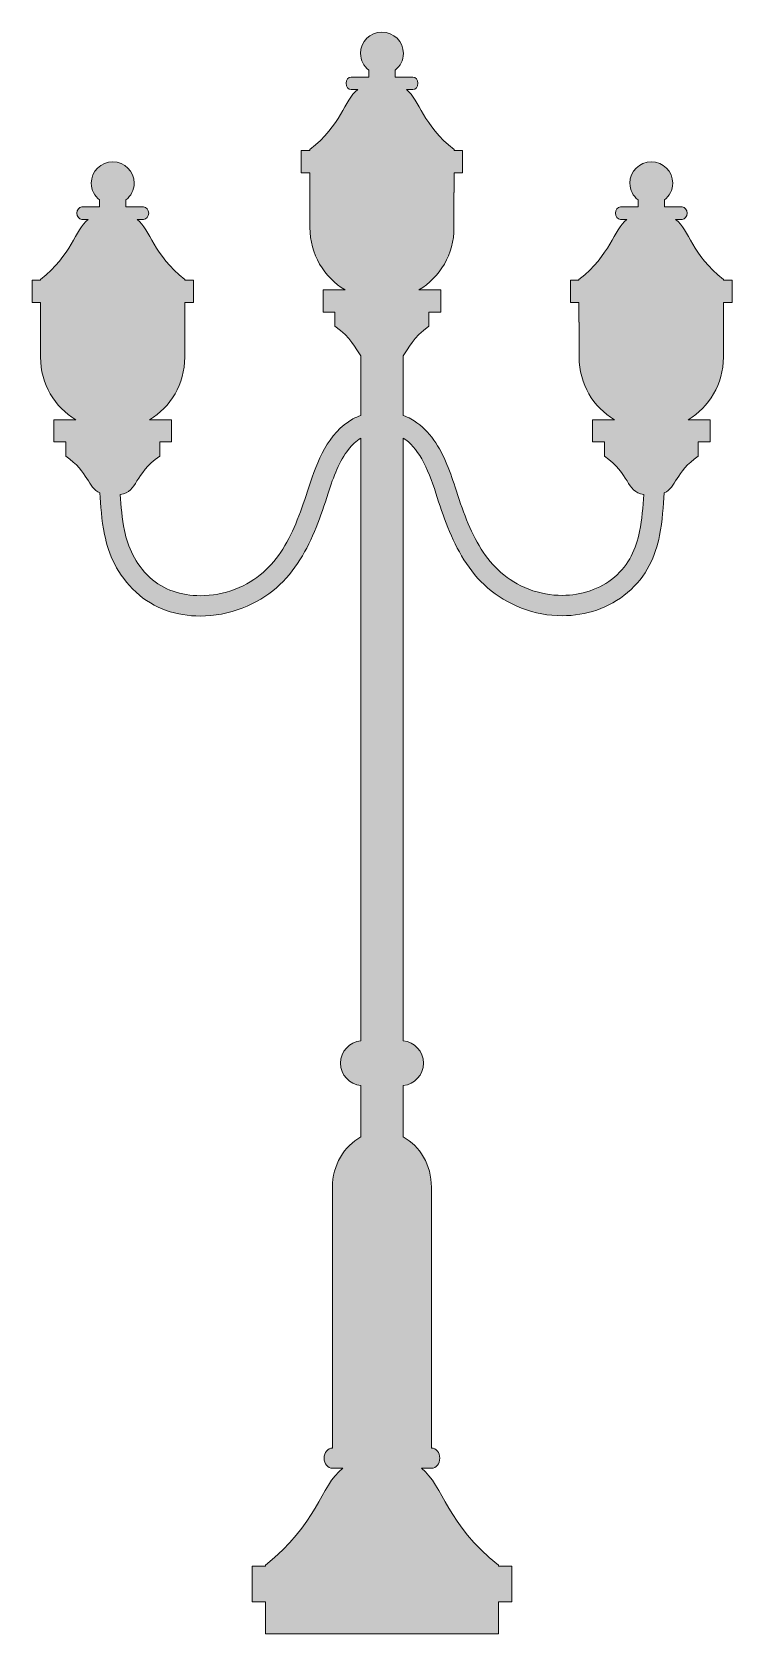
# Model space of a CAD drawing. Header units: inches. Extents: x 0 to 44, y 0 to 102.
import ezdxf

# ---------------------------------------------------------------- set-up
doc = ezdxf.new("R2010")
doc.units = ezdxf.units.IN
doc.header["$MEASUREMENT"] = 0
doc.layers.add('Layer 1', color=7, linetype='Continuous')

msp = doc.modelspace()

# ---------------------------------------------------------------- hatches: boundary and pattern name
at = {"layer": 'Layer 1', "true_color": 0x716558}
h = msp.add_hatch(color=251, dxfattribs=at)
h.dxf.hatch_style = 2
edge = h.paths.add_edge_path()
edge.add_spline(control_points=[(43.87, 85.89), (43.87, 85.89), (43.87, 85.91), (43.87, 85.91), (41.83, 87.5), (41.72, 89.02), (40.83, 89.72), (40.83, 89.72), (41.24, 89.72), (41.24, 89.72), (41.42, 89.72), (41.56, 89.89), (41.56, 90.11), (41.56, 90.33), (41.42, 90.51), (41.24, 90.51), (41.24, 90.51), (40.13, 90.51), (40.13, 90.51), (40.13, 90.51), (40.13, 90.95), (40.13, 90.95), (40.44, 91.2), (40.65, 91.58), (40.65, 92.01), (40.65, 92.76), (40.04, 93.37), (39.29, 93.37), (38.54, 93.37), (37.93, 92.76), (37.93, 92.01), (37.93, 91.58), (38.13, 91.2), (38.45, 90.95), (38.45, 90.95), (38.45, 90.51), (38.45, 90.51), (38.45, 90.51), (37.34, 90.51), (37.34, 90.51), (37.16, 90.51), (37.01, 90.33), (37.01, 90.11), (37.01, 89.89), (37.16, 89.72), (37.34, 89.72), (37.34, 89.72), (37.74, 89.72), (37.74, 89.72), (36.86, 89.02), (36.74, 87.5), (34.7, 85.91), (34.7, 85.91), (34.7, 85.89), (34.7, 85.89), (34.7, 85.89), (34.7, 85.86), (34.7, 85.86), (34.7, 85.86), (34.17, 85.86), (34.17, 85.86), (34.17, 85.86), (34.17, 84.45), (34.17, 84.45), (34.17, 84.45), (34.7, 84.45), (34.7, 84.45), (34.7, 84.45), (34.7, 83.19), (34.7, 83.19), (34.7, 83.19), (34.71, 83.19), (34.71, 83.19), (34.71, 83.19), (34.71, 80.97), (34.71, 80.97), (34.71, 79.28), (35.61, 77.81), (36.95, 77.01), (36.95, 77.01), (35.56, 77.01), (35.56, 77.01), (35.56, 77.01), (35.56, 75.6), (35.56, 75.6), (35.56, 75.6), (36.31, 75.6), (36.31, 75.6), (36.31, 75.6), (36.31, 74.72), (36.31, 74.72), (36.31, 74.72), (36.31, 74.71), (36.31, 74.71), (37.95, 73.55), (37.67, 72.46), (38.81, 72.27), (38.75, 71.5), (38.7, 70.69), (38.54, 69.92), (38.32, 68.82), (37.89, 67.83), (36.95, 67.03), (36.02, 66.25), (34.85, 65.87), (33.64, 65.87), (32.93, 65.87), (32.21, 66), (31.52, 66.26), (30.12, 66.81), (29.21, 67.69), (28.49, 68.81), (27.78, 69.94), (27.3, 71.31), (26.84, 72.74), (26.49, 73.83), (26.07, 74.98), (25.36, 75.9), (25, 76.36), (24.57, 76.77), (24.04, 77.06), (23.89, 77.15), (23.72, 77.22), (23.55, 77.28), (23.55, 77.28), (23.55, 81.06), (23.55, 81.06), (23.88, 81.53), (24.16, 82.22), (25.18, 82.94), (25.18, 82.94), (25.18, 82.95), (25.18, 82.95), (25.18, 82.95), (25.18, 83.83), (25.18, 83.83), (25.18, 83.83), (25.93, 83.83), (25.93, 83.83), (25.93, 83.83), (25.93, 85.24), (25.93, 85.24), (25.93, 85.24), (24.54, 85.24), (24.54, 85.24), (25.88, 86.04), (26.77, 87.51), (26.77, 89.2), (26.77, 89.2), (26.77, 91.42), (26.77, 91.42), (26.77, 91.42), (26.79, 91.42), (26.79, 91.42), (26.79, 91.42), (26.79, 92.68), (26.79, 92.68), (26.79, 92.68), (27.32, 92.68), (27.32, 92.68), (27.32, 92.68), (27.32, 94.09), (27.32, 94.09), (27.32, 94.09), (26.79, 94.09), (26.79, 94.09), (26.79, 94.09), (26.79, 94.12), (26.79, 94.12), (26.79, 94.12), (26.79, 94.14), (26.79, 94.14), (24.75, 95.73), (24.63, 97.25), (23.75, 97.95), (23.75, 97.95), (24.15, 97.95), (24.15, 97.95), (24.33, 97.95), (24.48, 98.13), (24.48, 98.35), (24.48, 98.56), (24.33, 98.74), (24.15, 98.74), (24.15, 98.74), (23.04, 98.74), (23.04, 98.74), (23.04, 98.74), (23.04, 99.18), (23.04, 99.18), (23.36, 99.43), (23.56, 99.81), (23.56, 100.24), (23.56, 100.99), (22.95, 101.6), (22.2, 101.6), (21.45, 101.6), (20.84, 100.99), (20.84, 100.24), (20.84, 99.81), (21.05, 99.43), (21.36, 99.18), (21.36, 99.18), (21.36, 98.74), (21.36, 98.74), (21.36, 98.74), (20.25, 98.74), (20.25, 98.74), (20.07, 98.74), (19.92, 98.56), (19.92, 98.35), (19.92, 98.13), (20.07, 97.95), (20.25, 97.95), (20.25, 97.95), (20.66, 97.95), (20.66, 97.95), (19.77, 97.25), (19.66, 95.73), (17.62, 94.14), (17.62, 94.14), (17.62, 94.12), (17.62, 94.12), (17.62, 94.12), (17.62, 94.09), (17.62, 94.09), (17.62, 94.09), (17.08, 94.09), (17.08, 94.09), (17.08, 94.09), (17.08, 92.68), (17.08, 92.68), (17.08, 92.68), (17.62, 92.68), (17.62, 92.68), (17.62, 92.68), (17.62, 91.42), (17.62, 91.42), (17.62, 91.42), (17.63, 91.42), (17.63, 91.42), (17.63, 91.42), (17.63, 89.2), (17.63, 89.2), (17.63, 87.51), (18.53, 86.04), (19.86, 85.24), (19.86, 85.24), (18.47, 85.24), (18.47, 85.24), (18.47, 85.24), (18.47, 83.83), (18.47, 83.83), (18.47, 83.83), (19.22, 83.83), (19.22, 83.83), (19.22, 83.83), (19.22, 82.95), (19.22, 82.95), (19.22, 82.95), (19.22, 82.94), (19.22, 82.94), (20.24, 82.22), (20.52, 81.53), (20.86, 81.06), (20.86, 81.06), (20.86, 77.28), (20.86, 77.28), (20.68, 77.22), (20.52, 77.15), (20.36, 77.06), (19.57, 76.62), (19, 75.93), (18.56, 75.17), (18.13, 74.41), (17.82, 73.56), (17.56, 72.74), (17.1, 71.31), (16.62, 69.94), (15.91, 68.81), (15.2, 67.69), (14.29, 66.81), (12.88, 66.26), (12.17, 65.99), (11.41, 65.85), (10.67, 65.85), (9.47, 65.85), (8.33, 66.22), (7.48, 67.01), (6.51, 67.91), (6.09, 68.92), (5.86, 69.99), (5.7, 70.74), (5.65, 71.52), (5.6, 72.27), (6.73, 72.46), (6.46, 73.55), (8.1, 74.71), (8.1, 74.71), (8.1, 74.72), (8.1, 74.72), (8.1, 74.72), (8.1, 75.6), (8.1, 75.6), (8.1, 75.6), (8.85, 75.6), (8.85, 75.6), (8.85, 75.6), (8.85, 77.01), (8.85, 77.01), (8.85, 77.01), (7.46, 77.01), (7.46, 77.01), (8.79, 77.81), (9.69, 79.28), (9.69, 80.97), (9.69, 80.97), (9.69, 83.19), (9.69, 83.19), (9.69, 83.19), (9.7, 83.19), (9.7, 83.19), (9.7, 83.19), (9.7, 84.45), (9.7, 84.45), (9.7, 84.45), (10.24, 84.45), (10.24, 84.45), (10.24, 84.45), (10.24, 85.86), (10.24, 85.86), (10.24, 85.86), (9.7, 85.86), (9.7, 85.86), (9.7, 85.86), (9.7, 85.89), (9.7, 85.89), (9.7, 85.89), (9.7, 85.91), (9.7, 85.91), (7.66, 87.5), (7.55, 89.02), (6.66, 89.72), (6.66, 89.72), (7.07, 89.72), (7.07, 89.72), (7.25, 89.72), (7.4, 89.89), (7.4, 90.11), (7.4, 90.33), (7.25, 90.51), (7.07, 90.51), (7.07, 90.51), (5.96, 90.51), (5.96, 90.51), (5.96, 90.51), (5.96, 90.95), (5.96, 90.95), (6.27, 91.2), (6.48, 91.58), (6.48, 92.01), (6.48, 92.76), (5.87, 93.37), (5.12, 93.37), (4.37, 93.37), (3.76, 92.76), (3.76, 92.01), (3.76, 91.58), (3.96, 91.2), (4.28, 90.95), (4.28, 90.95), (4.28, 90.51), (4.28, 90.51), (4.28, 90.51), (3.17, 90.51), (3.17, 90.51), (2.99, 90.51), (2.84, 90.33), (2.84, 90.11), (2.84, 89.89), (2.99, 89.72), (3.17, 89.72), (3.17, 89.72), (3.57, 89.72), (3.57, 89.72), (2.69, 89.02), (2.57, 87.5), (0.53, 85.91), (0.53, 85.91), (0.53, 85.89), (0.53, 85.89), (0.53, 85.89), (0.53, 85.86), (0.53, 85.86), (0.53, 85.86), (0, 85.86), (0, 85.86), (0, 85.86), (0, 84.45), (0, 84.45), (0, 84.45), (0.53, 84.45), (0.53, 84.45), (0.53, 84.45), (0.53, 83.19), (0.53, 83.19), (0.53, 83.19), (0.54, 83.19), (0.54, 83.19), (0.54, 83.19), (0.54, 80.97), (0.54, 80.97), (0.54, 79.28), (1.44, 77.81), (2.78, 77.01), (2.78, 77.01), (1.39, 77.01), (1.39, 77.01), (1.39, 77.01), (1.39, 75.6), (1.39, 75.6), (1.39, 75.6), (2.14, 75.6), (2.14, 75.6), (2.14, 75.6), (2.14, 74.72), (2.14, 74.72), (2.14, 74.72), (2.14, 74.71), (2.14, 74.71), (3.59, 73.68), (3.54, 72.71), (4.3, 72.37), (4.36, 71.58), (4.4, 70.67), (4.6, 69.73), (4.85, 68.49), (5.4, 67.17), (6.6, 66.07), (7.73, 65.02), (9.21, 64.56), (10.67, 64.56), (11.58, 64.56), (12.49, 64.73), (13.34, 65.06), (15.03, 65.71), (16.19, 66.83), (17, 68.13), (17.82, 69.42), (18.32, 70.9), (18.79, 72.35), (19.12, 73.4), (19.52, 74.41), (20.07, 75.12), (20.3, 75.42), (20.57, 75.67), (20.86, 75.85), (20.86, 75.85), (20.86, 37.62), (20.86, 37.62), (20.14, 37.55), (19.57, 36.94), (19.57, 36.2), (19.57, 35.46), (20.14, 34.86), (20.86, 34.78), (20.86, 34.78), (20.86, 31.52), (20.86, 31.52), (19.8, 30.95), (19.06, 29.74), (19.06, 28.34), (19.06, 28.34), (19.06, 11.79), (19.06, 11.79), (19.06, 11.79), (19.06, 11.79), (19.06, 11.79), (18.77, 11.79), (18.53, 11.5), (18.53, 11.15), (18.53, 10.8), (18.77, 10.51), (19.06, 10.51), (19.06, 10.51), (19.71, 10.51), (19.71, 10.51), (18.28, 9.39), (18.1, 6.94), (14.81, 4.37), (14.81, 4.37), (14.82, 4.35), (14.82, 4.35), (14.82, 4.35), (14.82, 4.3), (14.82, 4.3), (14.82, 4.3), (13.96, 4.3), (13.96, 4.3), (13.96, 4.3), (13.96, 2.03), (13.96, 2.03), (13.96, 2.03), (14.82, 2.03), (14.82, 2.03), (14.82, 2.03), (14.82, 0), (14.82, 0), (14.82, 0), (29.59, 0), (29.59, 0), (29.59, 0), (29.59, 2.03), (29.59, 2.03), (29.59, 2.03), (30.45, 2.03), (30.45, 2.03), (30.45, 2.03), (30.45, 4.3), (30.45, 4.3), (30.45, 4.3), (29.59, 4.3), (29.59, 4.3), (29.59, 4.3), (29.59, 4.35), (29.59, 4.35), (29.59, 4.35), (29.59, 4.37), (29.59, 4.37), (26.3, 6.94), (26.12, 9.39), (24.7, 10.51), (24.7, 10.51), (25.35, 10.51), (25.35, 10.51), (25.64, 10.51), (25.87, 10.8), (25.87, 11.15), (25.87, 11.5), (25.64, 11.79), (25.35, 11.79), (25.35, 11.79), (25.34, 11.79), (25.34, 11.79), (25.34, 11.79), (25.34, 28.34), (25.34, 28.34), (25.34, 29.74), (24.61, 30.95), (23.55, 31.52), (23.55, 31.52), (23.55, 34.78), (23.55, 34.78), (24.27, 34.86), (24.83, 35.46), (24.83, 36.2), (24.83, 36.94), (24.27, 37.55), (23.55, 37.62), (23.55, 37.62), (23.55, 75.84), (23.55, 75.84), (24, 75.56), (24.39, 75.11), (24.72, 74.53), (25.08, 73.9), (25.37, 73.13), (25.62, 72.35), (26.08, 70.9), (26.59, 69.42), (27.4, 68.13), (28.22, 66.83), (29.37, 65.71), (31.06, 65.06), (31.89, 64.74), (32.77, 64.58), (33.64, 64.58), (35.12, 64.58), (36.6, 65.05), (37.78, 66.05), (39.01, 67.07), (39.55, 68.4), (39.81, 69.66), (40, 70.62), (40.05, 71.56), (40.11, 72.37), (40.87, 72.71), (40.81, 73.68), (42.27, 74.71), (42.27, 74.71), (42.27, 74.72), (42.27, 74.72), (42.27, 74.72), (42.27, 75.6), (42.27, 75.6), (42.27, 75.6), (43.02, 75.6), (43.02, 75.6), (43.02, 75.6), (43.02, 77.01), (43.02, 77.01), (43.02, 77.01), (41.63, 77.01), (41.63, 77.01), (42.96, 77.81), (43.86, 79.28), (43.86, 80.97), (43.86, 80.97), (43.86, 83.19), (43.86, 83.19), (43.86, 83.19), (43.87, 83.19), (43.87, 83.19), (43.87, 83.19), (43.87, 84.45), (43.87, 84.45), (43.87, 84.45), (44.41, 84.45), (44.41, 84.45), (44.41, 84.45), (44.41, 85.86), (44.41, 85.86), (44.41, 85.86), (43.87, 85.86), (43.87, 85.86), (43.87, 85.86), (43.87, 85.89), (43.87, 85.89)], knot_values=[0, 0, 0, 0, 1, 1, 1, 2, 2, 2, 3, 3, 3, 4, 4, 4, 5, 5, 5, 6, 6, 6, 7, 7, 7, 8, 8, 8, 9, 9, 9, 10, 10, 10, 11, 11, 11, 12, 12, 12, 13, 13, 13, 14, 14, 14, 15, 15, 15, 16, 16, 16, 17, 17, 17, 18, 18, 18, 19, 19, 19, 20, 20, 20, 21, 21, 21, 22, 22, 22, 23, 23, 23, 24, 24, 24, 25, 25, 25, 26, 26, 26, 27, 27, 27, 28, 28, 28, 29, 29, 29, 30, 30, 30, 31, 31, 31, 32, 32, 32, 33, 33, 33, 34, 34, 34, 35, 35, 35, 36, 36, 36, 37, 37, 37, 38, 38, 38, 39, 39, 39, 40, 40, 40, 41, 41, 41, 42, 42, 42, 43, 43, 43, 44, 44, 44, 45, 45, 45, 46, 46, 46, 47, 47, 47, 48, 48, 48, 49, 49, 49, 50, 50, 50, 51, 51, 51, 52, 52, 52, 53, 53, 53, 54, 54, 54, 55, 55, 55, 56, 56, 56, 57, 57, 57, 58, 58, 58, 59, 59, 59, 60, 60, 60, 61, 61, 61, 62, 62, 62, 63, 63, 63, 64, 64, 64, 65, 65, 65, 66, 66, 66, 67, 67, 67, 68, 68, 68, 69, 69, 69, 70, 70, 70, 71, 71, 71, 72, 72, 72, 73, 73, 73, 74, 74, 74, 75, 75, 75, 76, 76, 76, 77, 77, 77, 78, 78, 78, 79, 79, 79, 80, 80, 80, 81, 81, 81, 82, 82, 82, 83, 83, 83, 84, 84, 84, 85, 85, 85, 86, 86, 86, 87, 87, 87, 88, 88, 88, 89, 89, 89, 90, 90, 90, 91, 91, 91, 92, 92, 92, 93, 93, 93, 94, 94, 94, 95, 95, 95, 96, 96, 96, 97, 97, 97, 98, 98, 98, 99, 99, 99, 100, 100, 100, 101, 101, 101, 102, 102, 102, 103, 103, 103, 104, 104, 104, 105, 105, 105, 106, 106, 106, 107, 107, 107, 108, 108, 108, 109, 109, 109, 110, 110, 110, 111, 111, 111, 112, 112, 112, 113, 113, 113, 114, 114, 114, 115, 115, 115, 116, 116, 116, 117, 117, 117, 118, 118, 118, 119, 119, 119, 120, 120, 120, 121, 121, 121, 122, 122, 122, 123, 123, 123, 124, 124, 124, 125, 125, 125, 126, 126, 126, 127, 127, 127, 128, 128, 128, 129, 129, 129, 130, 130, 130, 131, 131, 131, 132, 132, 132, 133, 133, 133, 134, 134, 134, 135, 135, 135, 136, 136, 136, 137, 137, 137, 138, 138, 138, 139, 139, 139, 140, 140, 140, 141, 141, 141, 142, 142, 142, 143, 143, 143, 144, 144, 144, 145, 145, 145, 146, 146, 146, 147, 147, 147, 148, 148, 148, 149, 149, 149, 150, 150, 150, 151, 151, 151, 152, 152, 152, 153, 153, 153, 154, 154, 154, 155, 155, 155, 156, 156, 156, 157, 157, 157, 158, 158, 158, 159, 159, 159, 160, 160, 160, 161, 161, 161, 162, 162, 162, 163, 163, 163, 164, 164, 164, 165, 165, 165, 166, 166, 166, 167, 167, 167, 168, 168, 168, 169, 169, 169, 170, 170, 170, 171, 171, 171, 172, 172, 172, 173, 173, 173, 174, 174, 174, 175, 175, 175, 176, 176, 176, 177, 177, 177, 178, 178, 178, 179, 179, 179, 180, 180, 180, 181, 181, 181, 182, 182, 182, 183, 183, 183, 184, 184, 184, 185, 185, 185, 186, 186, 186, 187, 187, 187, 188, 188, 188, 189, 189, 189, 190, 190, 190, 191, 191, 191, 192, 192, 192, 193, 193, 193, 194, 194, 194, 195, 195, 195, 196, 196, 196, 197, 197, 197, 198, 198, 198, 199, 199, 199, 200, 200, 200, 201, 201, 201, 202, 202, 202, 203, 203, 203, 204, 204, 204, 205, 205, 205, 206, 206, 206, 207, 207, 207, 208, 208, 208, 209, 209, 209, 209], degree=3, periodic=1)

# ---------------------------------------------------------------- linework, layer by layer
at = {"layer": 'Layer 1', "lineweight": 0}
msp.add_open_spline([(43.87, 85.89), (43.87, 85.89), (43.87, 85.91), (43.87, 85.91), (41.83, 87.5), (41.72, 89.02), (40.83, 89.72), (40.83, 89.72), (41.24, 89.72), (41.24, 89.72), (41.42, 89.72), (41.56, 89.89), (41.56, 90.11), (41.56, 90.33), (41.42, 90.51), (41.24, 90.51), (41.24, 90.51), (40.13, 90.51), (40.13, 90.51), (40.13, 90.51), (40.13, 90.95), (40.13, 90.95), (40.44, 91.2), (40.65, 91.58), (40.65, 92.01), (40.65, 92.76), (40.04, 93.37), (39.29, 93.37), (38.54, 93.37), (37.93, 92.76), (37.93, 92.01), (37.93, 91.58), (38.13, 91.2), (38.45, 90.95), (38.45, 90.95), (38.45, 90.51), (38.45, 90.51), (38.45, 90.51), (37.34, 90.51), (37.34, 90.51), (37.16, 90.51), (37.01, 90.33), (37.01, 90.11), (37.01, 89.89), (37.16, 89.72), (37.34, 89.72), (37.34, 89.72), (37.74, 89.72), (37.74, 89.72), (36.86, 89.02), (36.74, 87.5), (34.7, 85.91), (34.7, 85.91), (34.7, 85.89), (34.7, 85.89), (34.7, 85.89), (34.7, 85.86), (34.7, 85.86), (34.7, 85.86), (34.17, 85.86), (34.17, 85.86), (34.17, 85.86), (34.17, 84.45), (34.17, 84.45), (34.17, 84.45), (34.7, 84.45), (34.7, 84.45), (34.7, 84.45), (34.7, 83.19), (34.7, 83.19), (34.7, 83.19), (34.71, 83.19), (34.71, 83.19), (34.71, 83.19), (34.71, 80.97), (34.71, 80.97), (34.71, 79.28), (35.61, 77.81), (36.95, 77.01), (36.95, 77.01), (35.56, 77.01), (35.56, 77.01), (35.56, 77.01), (35.56, 75.6), (35.56, 75.6), (35.56, 75.6), (36.31, 75.6), (36.31, 75.6), (36.31, 75.6), (36.31, 74.72), (36.31, 74.72), (36.31, 74.72), (36.31, 74.71), (36.31, 74.71), (37.95, 73.55), (37.67, 72.46), (38.81, 72.27), (38.75, 71.5), (38.7, 70.69), (38.54, 69.92), (38.32, 68.82), (37.89, 67.83), (36.95, 67.03), (36.02, 66.25), (34.85, 65.87), (33.64, 65.87), (32.93, 65.87), (32.21, 66), (31.52, 66.26), (30.12, 66.81), (29.21, 67.69), (28.49, 68.81), (27.78, 69.94), (27.3, 71.31), (26.84, 72.74), (26.49, 73.83), (26.07, 74.98), (25.36, 75.9), (25, 76.36), (24.57, 76.77), (24.04, 77.06), (23.89, 77.15), (23.72, 77.22), (23.55, 77.28), (23.55, 77.28), (23.55, 81.06), (23.55, 81.06), (23.88, 81.53), (24.16, 82.22), (25.18, 82.94), (25.18, 82.94), (25.18, 82.95), (25.18, 82.95), (25.18, 82.95), (25.18, 83.83), (25.18, 83.83), (25.18, 83.83), (25.93, 83.83), (25.93, 83.83), (25.93, 83.83), (25.93, 85.24), (25.93, 85.24), (25.93, 85.24), (24.54, 85.24), (24.54, 85.24), (25.88, 86.04), (26.77, 87.51), (26.77, 89.2), (26.77, 89.2), (26.77, 91.42), (26.77, 91.42), (26.77, 91.42), (26.79, 91.42), (26.79, 91.42), (26.79, 91.42), (26.79, 92.68), (26.79, 92.68), (26.79, 92.68), (27.32, 92.68), (27.32, 92.68), (27.32, 92.68), (27.32, 94.09), (27.32, 94.09), (27.32, 94.09), (26.79, 94.09), (26.79, 94.09), (26.79, 94.09), (26.79, 94.12), (26.79, 94.12), (26.79, 94.12), (26.79, 94.14), (26.79, 94.14), (24.75, 95.73), (24.63, 97.25), (23.75, 97.95), (23.75, 97.95), (24.15, 97.95), (24.15, 97.95), (24.33, 97.95), (24.48, 98.13), (24.48, 98.35), (24.48, 98.56), (24.33, 98.74), (24.15, 98.74), (24.15, 98.74), (23.04, 98.74), (23.04, 98.74), (23.04, 98.74), (23.04, 99.18), (23.04, 99.18), (23.36, 99.43), (23.56, 99.81), (23.56, 100.24), (23.56, 100.99), (22.95, 101.6), (22.2, 101.6), (21.45, 101.6), (20.84, 100.99), (20.84, 100.24), (20.84, 99.81), (21.05, 99.43), (21.36, 99.18), (21.36, 99.18), (21.36, 98.74), (21.36, 98.74), (21.36, 98.74), (20.25, 98.74), (20.25, 98.74), (20.07, 98.74), (19.92, 98.56), (19.92, 98.35), (19.92, 98.13), (20.07, 97.95), (20.25, 97.95), (20.25, 97.95), (20.66, 97.95), (20.66, 97.95), (19.77, 97.25), (19.66, 95.73), (17.62, 94.14), (17.62, 94.14), (17.62, 94.12), (17.62, 94.12), (17.62, 94.12), (17.62, 94.09), (17.62, 94.09), (17.62, 94.09), (17.08, 94.09), (17.08, 94.09), (17.08, 94.09), (17.08, 92.68), (17.08, 92.68), (17.08, 92.68), (17.62, 92.68), (17.62, 92.68), (17.62, 92.68), (17.62, 91.42), (17.62, 91.42), (17.62, 91.42), (17.63, 91.42), (17.63, 91.42), (17.63, 91.42), (17.63, 89.2), (17.63, 89.2), (17.63, 87.51), (18.53, 86.04), (19.86, 85.24), (19.86, 85.24), (18.47, 85.24), (18.47, 85.24), (18.47, 85.24), (18.47, 83.83), (18.47, 83.83), (18.47, 83.83), (19.22, 83.83), (19.22, 83.83), (19.22, 83.83), (19.22, 82.95), (19.22, 82.95), (19.22, 82.95), (19.22, 82.94), (19.22, 82.94), (20.24, 82.22), (20.52, 81.53), (20.86, 81.06), (20.86, 81.06), (20.86, 77.28), (20.86, 77.28), (20.68, 77.22), (20.52, 77.15), (20.36, 77.06), (19.57, 76.62), (19, 75.93), (18.56, 75.17), (18.13, 74.41), (17.82, 73.56), (17.56, 72.74), (17.1, 71.31), (16.62, 69.94), (15.91, 68.81), (15.2, 67.69), (14.29, 66.81), (12.88, 66.26), (12.17, 65.99), (11.41, 65.85), (10.67, 65.85), (9.47, 65.85), (8.33, 66.22), (7.48, 67.01), (6.51, 67.91), (6.09, 68.92), (5.86, 69.99), (5.7, 70.74), (5.65, 71.52), (5.6, 72.27), (6.73, 72.46), (6.46, 73.55), (8.1, 74.71), (8.1, 74.71), (8.1, 74.72), (8.1, 74.72), (8.1, 74.72), (8.1, 75.6), (8.1, 75.6), (8.1, 75.6), (8.85, 75.6), (8.85, 75.6), (8.85, 75.6), (8.85, 77.01), (8.85, 77.01), (8.85, 77.01), (7.46, 77.01), (7.46, 77.01), (8.79, 77.81), (9.69, 79.28), (9.69, 80.97), (9.69, 80.97), (9.69, 83.19), (9.69, 83.19), (9.69, 83.19), (9.7, 83.19), (9.7, 83.19), (9.7, 83.19), (9.7, 84.45), (9.7, 84.45), (9.7, 84.45), (10.24, 84.45), (10.24, 84.45), (10.24, 84.45), (10.24, 85.86), (10.24, 85.86), (10.24, 85.86), (9.7, 85.86), (9.7, 85.86), (9.7, 85.86), (9.7, 85.89), (9.7, 85.89), (9.7, 85.89), (9.7, 85.91), (9.7, 85.91), (7.66, 87.5), (7.55, 89.02), (6.66, 89.72), (6.66, 89.72), (7.07, 89.72), (7.07, 89.72), (7.25, 89.72), (7.4, 89.89), (7.4, 90.11), (7.4, 90.33), (7.25, 90.51), (7.07, 90.51), (7.07, 90.51), (5.96, 90.51), (5.96, 90.51), (5.96, 90.51), (5.96, 90.95), (5.96, 90.95), (6.27, 91.2), (6.48, 91.58), (6.48, 92.01), (6.48, 92.76), (5.87, 93.37), (5.12, 93.37), (4.37, 93.37), (3.76, 92.76), (3.76, 92.01), (3.76, 91.58), (3.96, 91.2), (4.28, 90.95), (4.28, 90.95), (4.28, 90.51), (4.28, 90.51), (4.28, 90.51), (3.17, 90.51), (3.17, 90.51), (2.99, 90.51), (2.84, 90.33), (2.84, 90.11), (2.84, 89.89), (2.99, 89.72), (3.17, 89.72), (3.17, 89.72), (3.57, 89.72), (3.57, 89.72), (2.69, 89.02), (2.57, 87.5), (0.53, 85.91), (0.53, 85.91), (0.53, 85.89), (0.53, 85.89), (0.53, 85.89), (0.53, 85.86), (0.53, 85.86), (0.53, 85.86), (0, 85.86), (0, 85.86), (0, 85.86), (0, 84.45), (0, 84.45), (0, 84.45), (0.53, 84.45), (0.53, 84.45), (0.53, 84.45), (0.53, 83.19), (0.53, 83.19), (0.53, 83.19), (0.54, 83.19), (0.54, 83.19), (0.54, 83.19), (0.54, 80.97), (0.54, 80.97), (0.54, 79.28), (1.44, 77.81), (2.78, 77.01), (2.78, 77.01), (1.39, 77.01), (1.39, 77.01), (1.39, 77.01), (1.39, 75.6), (1.39, 75.6), (1.39, 75.6), (2.14, 75.6), (2.14, 75.6), (2.14, 75.6), (2.14, 74.72), (2.14, 74.72), (2.14, 74.72), (2.14, 74.71), (2.14, 74.71), (3.59, 73.68), (3.54, 72.71), (4.3, 72.37), (4.36, 71.58), (4.4, 70.67), (4.6, 69.73), (4.85, 68.49), (5.4, 67.17), (6.6, 66.07), (7.73, 65.02), (9.21, 64.56), (10.67, 64.56), (11.58, 64.56), (12.49, 64.73), (13.34, 65.06), (15.03, 65.71), (16.19, 66.83), (17, 68.13), (17.82, 69.42), (18.32, 70.9), (18.79, 72.35), (19.12, 73.4), (19.52, 74.41), (20.07, 75.12), (20.3, 75.42), (20.57, 75.67), (20.86, 75.85), (20.86, 75.85), (20.86, 37.62), (20.86, 37.62), (20.14, 37.55), (19.57, 36.94), (19.57, 36.2), (19.57, 35.46), (20.14, 34.86), (20.86, 34.78), (20.86, 34.78), (20.86, 31.52), (20.86, 31.52), (19.8, 30.95), (19.06, 29.74), (19.06, 28.34), (19.06, 28.34), (19.06, 11.79), (19.06, 11.79), (19.06, 11.79), (19.06, 11.79), (19.06, 11.79), (18.77, 11.79), (18.53, 11.5), (18.53, 11.15), (18.53, 10.8), (18.77, 10.51), (19.06, 10.51), (19.06, 10.51), (19.71, 10.51), (19.71, 10.51), (18.28, 9.39), (18.1, 6.94), (14.81, 4.37), (14.81, 4.37), (14.82, 4.35), (14.82, 4.35), (14.82, 4.35), (14.82, 4.3), (14.82, 4.3), (14.82, 4.3), (13.96, 4.3), (13.96, 4.3), (13.96, 4.3), (13.96, 2.03), (13.96, 2.03), (13.96, 2.03), (14.82, 2.03), (14.82, 2.03), (14.82, 2.03), (14.82, 0), (14.82, 0), (14.82, 0), (29.59, 0), (29.59, 0), (29.59, 0), (29.59, 2.03), (29.59, 2.03), (29.59, 2.03), (30.45, 2.03), (30.45, 2.03), (30.45, 2.03), (30.45, 4.3), (30.45, 4.3), (30.45, 4.3), (29.59, 4.3), (29.59, 4.3), (29.59, 4.3), (29.59, 4.35), (29.59, 4.35), (29.59, 4.35), (29.59, 4.37), (29.59, 4.37), (26.3, 6.94), (26.12, 9.39), (24.7, 10.51), (24.7, 10.51), (25.35, 10.51), (25.35, 10.51), (25.64, 10.51), (25.87, 10.8), (25.87, 11.15), (25.87, 11.5), (25.64, 11.79), (25.35, 11.79), (25.35, 11.79), (25.34, 11.79), (25.34, 11.79), (25.34, 11.79), (25.34, 28.34), (25.34, 28.34), (25.34, 29.74), (24.61, 30.95), (23.55, 31.52), (23.55, 31.52), (23.55, 34.78), (23.55, 34.78), (24.27, 34.86), (24.83, 35.46), (24.83, 36.2), (24.83, 36.94), (24.27, 37.55), (23.55, 37.62), (23.55, 37.62), (23.55, 75.84), (23.55, 75.84), (24, 75.56), (24.39, 75.11), (24.72, 74.53), (25.08, 73.9), (25.37, 73.13), (25.62, 72.35), (26.08, 70.9), (26.59, 69.42), (27.4, 68.13), (28.22, 66.83), (29.37, 65.71), (31.06, 65.06), (31.89, 64.74), (32.77, 64.58), (33.64, 64.58), (35.12, 64.58), (36.6, 65.05), (37.78, 66.05), (39.01, 67.07), (39.55, 68.4), (39.81, 69.66), (40, 70.62), (40.05, 71.56), (40.11, 72.37), (40.87, 72.71), (40.81, 73.68), (42.27, 74.71), (42.27, 74.71), (42.27, 74.72), (42.27, 74.72), (42.27, 74.72), (42.27, 75.6), (42.27, 75.6), (42.27, 75.6), (43.02, 75.6), (43.02, 75.6), (43.02, 75.6), (43.02, 77.01), (43.02, 77.01), (43.02, 77.01), (41.63, 77.01), (41.63, 77.01), (42.96, 77.81), (43.86, 79.28), (43.86, 80.97), (43.86, 80.97), (43.86, 83.19), (43.86, 83.19), (43.86, 83.19), (43.87, 83.19), (43.87, 83.19), (43.87, 83.19), (43.87, 84.45), (43.87, 84.45), (43.87, 84.45), (44.41, 84.45), (44.41, 84.45), (44.41, 84.45), (44.41, 85.86), (44.41, 85.86), (44.41, 85.86), (43.87, 85.86), (43.87, 85.86), (43.87, 85.86), (43.87, 85.89), (43.87, 85.89)], degree=3, knots=[0, 0, 0, 0, 1, 1, 1, 2, 2, 2, 3, 3, 3, 4, 4, 4, 5, 5, 5, 6, 6, 6, 7, 7, 7, 8, 8, 8, 9, 9, 9, 10, 10, 10, 11, 11, 11, 12, 12, 12, 13, 13, 13, 14, 14, 14, 15, 15, 15, 16, 16, 16, 17, 17, 17, 18, 18, 18, 19, 19, 19, 20, 20, 20, 21, 21, 21, 22, 22, 22, 23, 23, 23, 24, 24, 24, 25, 25, 25, 26, 26, 26, 27, 27, 27, 28, 28, 28, 29, 29, 29, 30, 30, 30, 31, 31, 31, 32, 32, 32, 33, 33, 33, 34, 34, 34, 35, 35, 35, 36, 36, 36, 37, 37, 37, 38, 38, 38, 39, 39, 39, 40, 40, 40, 41, 41, 41, 42, 42, 42, 43, 43, 43, 44, 44, 44, 45, 45, 45, 46, 46, 46, 47, 47, 47, 48, 48, 48, 49, 49, 49, 50, 50, 50, 51, 51, 51, 52, 52, 52, 53, 53, 53, 54, 54, 54, 55, 55, 55, 56, 56, 56, 57, 57, 57, 58, 58, 58, 59, 59, 59, 60, 60, 60, 61, 61, 61, 62, 62, 62, 63, 63, 63, 64, 64, 64, 65, 65, 65, 66, 66, 66, 67, 67, 67, 68, 68, 68, 69, 69, 69, 70, 70, 70, 71, 71, 71, 72, 72, 72, 73, 73, 73, 74, 74, 74, 75, 75, 75, 76, 76, 76, 77, 77, 77, 78, 78, 78, 79, 79, 79, 80, 80, 80, 81, 81, 81, 82, 82, 82, 83, 83, 83, 84, 84, 84, 85, 85, 85, 86, 86, 86, 87, 87, 87, 88, 88, 88, 89, 89, 89, 90, 90, 90, 91, 91, 91, 92, 92, 92, 93, 93, 93, 94, 94, 94, 95, 95, 95, 96, 96, 96, 97, 97, 97, 98, 98, 98, 99, 99, 99, 100, 100, 100, 101, 101, 101, 102, 102, 102, 103, 103, 103, 104, 104, 104, 105, 105, 105, 106, 106, 106, 107, 107, 107, 108, 108, 108, 109, 109, 109, 110, 110, 110, 111, 111, 111, 112, 112, 112, 113, 113, 113, 114, 114, 114, 115, 115, 115, 116, 116, 116, 117, 117, 117, 118, 118, 118, 119, 119, 119, 120, 120, 120, 121, 121, 121, 122, 122, 122, 123, 123, 123, 124, 124, 124, 125, 125, 125, 126, 126, 126, 127, 127, 127, 128, 128, 128, 129, 129, 129, 130, 130, 130, 131, 131, 131, 132, 132, 132, 133, 133, 133, 134, 134, 134, 135, 135, 135, 136, 136, 136, 137, 137, 137, 138, 138, 138, 139, 139, 139, 140, 140, 140, 141, 141, 141, 142, 142, 142, 143, 143, 143, 144, 144, 144, 145, 145, 145, 146, 146, 146, 147, 147, 147, 148, 148, 148, 149, 149, 149, 150, 150, 150, 151, 151, 151, 152, 152, 152, 153, 153, 153, 154, 154, 154, 155, 155, 155, 156, 156, 156, 157, 157, 157, 158, 158, 158, 159, 159, 159, 160, 160, 160, 161, 161, 161, 162, 162, 162, 163, 163, 163, 164, 164, 164, 165, 165, 165, 166, 166, 166, 167, 167, 167, 168, 168, 168, 169, 169, 169, 170, 170, 170, 171, 171, 171, 172, 172, 172, 173, 173, 173, 174, 174, 174, 175, 175, 175, 176, 176, 176, 177, 177, 177, 178, 178, 178, 179, 179, 179, 180, 180, 180, 181, 181, 181, 182, 182, 182, 183, 183, 183, 184, 184, 184, 185, 185, 185, 186, 186, 186, 187, 187, 187, 188, 188, 188, 189, 189, 189, 190, 190, 190, 191, 191, 191, 192, 192, 192, 193, 193, 193, 194, 194, 194, 195, 195, 195, 196, 196, 196, 197, 197, 197, 198, 198, 198, 199, 199, 199, 200, 200, 200, 201, 201, 201, 202, 202, 202, 203, 203, 203, 204, 204, 204, 205, 205, 205, 206, 206, 206, 207, 207, 207, 208, 208, 208, 209, 209, 209, 209], dxfattribs=at)

doc.saveas('drawing.dxf')
